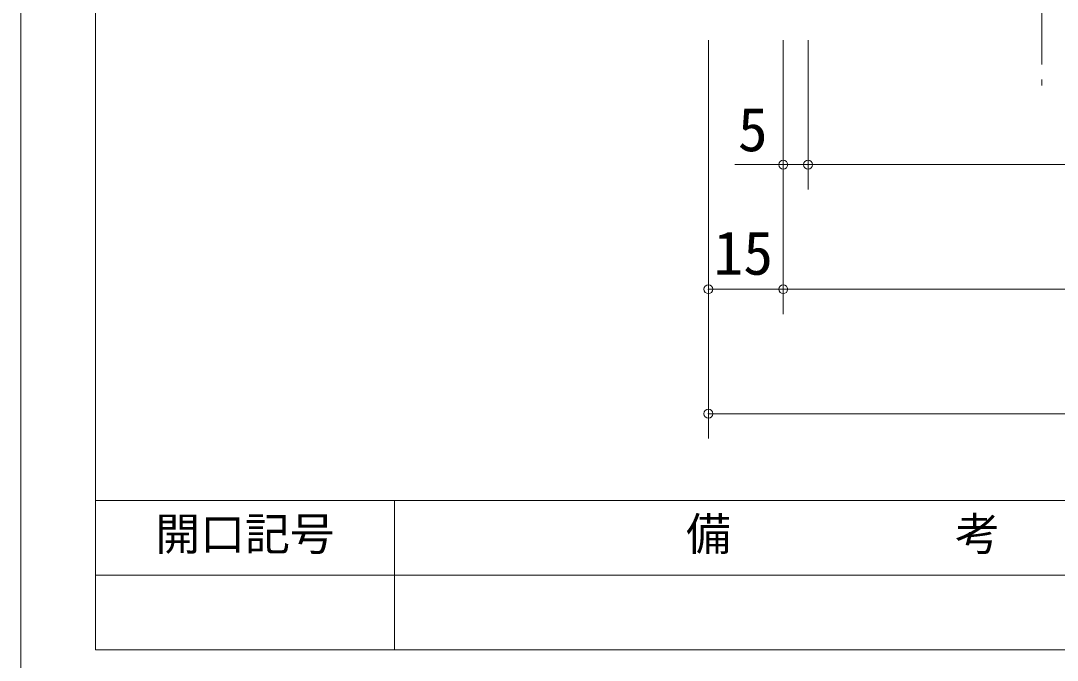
# Model space of a CAD drawing. Units: millimetres on the paper, enlarged 5 times, with parts at other scales. Extents: x -977 to 998, y -673 to 718.
# Drawn here: x -977.2 to -630.5, y -538.8 to -324.9 of the extents above; entities that cross this region are included whole.
import ezdxf
from ezdxf.enums import TextEntityAlignment as Align

# ---------------------------------------------------------------- set-up
doc = ezdxf.new("R2010")
doc.units = ezdxf.units.MM
doc.header["$LTSCALE"] = 5
doc.header["$PDMODE"] = 32
doc.header["$PDSIZE"] = 3
doc.linetypes.add('DOUBLE_CHAIN1', pattern=[8.8, 5, -1, 0.6, -0.6, 0.6, -1])
for name, color, linetype, lineweight in [('0-0_0', 7, 'Continuous', 18), ('2-1_6', 3, 'Continuous', 20), ('3-1_四方枠', 7, 'Continuous', 18)]:
    doc.layers.add(name, color=color, linetype=linetype, lineweight=lineweight)
doc.styles.add('ＭＳ ゴシック', font='')
doc.styles.get('ＭＳ ゴシック').set_extended_font_data('MS Gothic')

msp = doc.modelspace()

# ---------------------------------------------------------------- linework, layer by layer
at = {"layer": '0-0_0'}
for p, q in [((-952.188, 693.383), (-952.188, -535.367)), ((-952.188, -485.367), (197.812, -485.367)), ((-852.188, -485.367), (-852.188, -535.367)), ((-952.188, -510.367), (197.812, -510.367)), ((-952.188, -535.367), (197.812, -535.367))]:
    msp.add_line(p, q, dxfattribs=at)
msp.add_lwpolyline([(-977.188, -672.867), (-977.188, 718.383), (997.812, 718.383)], dxfattribs=at)
at = {"layer": '2-1_6', "color": 7, "linetype": 'DOUBLE_CHAIN1'}
msp.add_line((-635.729, -138.592), (-635.729, -346.521), dxfattribs=at)
at = {"layer": '2-1_6', "color": 4, "lineweight": 9}
for p, q in [((-747.188, -464.707), (-747.188, -331.374)), ((-722.188, -423.04), (-722.188, -331.374)), ((-713.854, -381.374), (-713.854, -331.374)), ((-738.39, -373.04), (-14.613, -373.04)), ((-747.188, -414.707), (-7.188, -414.707)), ((-747.188, -456.374), (-7.188, -456.374))]:
    msp.add_line(p, q, dxfattribs=at)
at = {"layer": '2-1_6', "color": 4}
for p in [(-722.188, -373.04), (-713.854, -373.04), (-747.188, -414.707), (-722.188, -414.707), (-747.188, -456.374)]:
    msp.add_point(p, dxfattribs=at)
at = {"layer": '3-1_四方枠'}
msp.add_line((-977.188, -672.867), (-977.188, -209.117), dxfattribs=at)

# ---------------------------------------------------------------- texts
at = {"layer": '0-0_0', "style": 'ＭＳ ゴシック'}
for s, p in [('開口記号', (-932.188, -505.367)), ('備\u3000\u3000\u3000\u3000\u3000考', (-754.688, -505.367))]:
    msp.add_text(s, height=11, dxfattribs=at).set_placement(p, align=Align.BOTTOM_LEFT)
at = {"layer": '2-1_6', "color": 7, "style": 'ＭＳ ゴシック'}
for s, p in [('5', (-737.336, -372.962)), ('15', (-745.503, -414.287))]:
    msp.add_text(s, height=14.66, dxfattribs=at).set_placement(p, align=Align.BOTTOM_LEFT)

doc.saveas('drawing.dxf')
